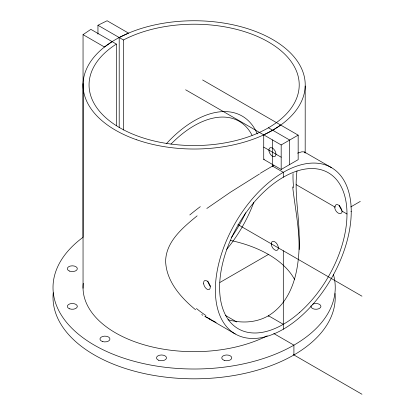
<?xml version="1.0" encoding="UTF-8"?>
<svg xmlns="http://www.w3.org/2000/svg" width="415" height="415" viewBox="0 0 415 415"><rect width="100%" height="100%" fill="white"/><g stroke="black" fill="none" stroke-linecap="round" stroke-linejoin="round"><path stroke-width="0.62" d="M83.047 288.249L83.057 83.711M305.181 152.974L305.207 85.993M227.985 319.747C237.095 322.222 246.832 322.839 256.065 320.645A69.284 56.404 67.6 0 0 268.448 315.753C295.366 299.122 299.905 264.35 299.148 235.289C298.95 213.824 294.23 192.358 297 170.907M197.141 215.831C183.098 227.436 165.953 241.4 165.626 261.279C166.291 281.292 180.919 297.705 195.615 309.792M333.364 274.274A141.116 81.47 0 0 1 159.153 366.471A141.116 81.47 0 0 1 83.047 237.297L83.047 34.642L90.875 29.356L116.371 44.078A105.083 60.673 0 0 0 168.547 143.73A105.083 60.673 0 0 0 296.056 70.114A105.083 60.673 0 0 0 123.447 39.99L97.95 25.268L97.95 34.134M206.815 208.475L230.46 192.202L259.463 174.004M280.716 125.071L272.686 130.237L263.733 134.875L263.733 159.391L281.178 169.46L298.162 159.656L298.162 135.14L202.624 79.981M112.117 41.619L104.476 47.014L83.047 34.642M185.64 89.79L281.178 144.944L298.162 135.14M272.686 164.288L272.686 166.192L273.568 165.684M219.929 282.454L268.79 254.245M350.753 206.924L360.293 201.415M97.95 25.268L107.106 20.75L128.536 33.122L119.198 37.537L119.198 127.535M263.733 159.391L264.314 159.116M297.576 153.151L301.876 151.791L304.195 151.9L331.336 167.561A96.078 55.47 -60 0 1 300.885 316.391A96.078 55.47 -60 0 1 217.678 268.355A96.078 55.47 -60 0 1 331.336 167.561M216.127 322.465L205.394 316.671M210.353 319.192L204.777 316.349M268.438 127.784L289.67 140.042L289.67 164.558M263.733 147.133L281.178 157.202M272.686 166.192L283.3 172.324L283.3 177.226M350.929 211.365L351.235 211.546M296.097 184.613L334.962 207.054M342.038 211.136L346.992 213.995M237.914 224.567L361.973 296.191M283.3 324.312L268.438 315.732L268.438 316.349M273.801 333.541L293.913 345.15L293.913 354.96M225.568 315.499L236.794 321.978M293.488 354.711L361.973 394.25M208.242 318.378L235.258 333.976M201.737 314.612L202.779 315.224M304.32 151.963L305.077 152.959M292.679 186.926C295.044 207.78 299.448 228.489 299.215 249.571M283.3 250.769L283.3 329.22M281.178 144.944L281.178 169.46M272.453 139.912L272.453 164.423M123.447 39.99L123.447 130.03M116.371 44.078L116.371 125.693M230.242 240.373A105.083 60.673 0 0 1 294.692 279.736M267.229 335.839A111.09 64.138 0 0 1 144.892 345.036A111.09 64.138 0 0 1 83.28 283.326M293.623 187.813A41.427 10.863 78.5 0 1 293.057 173.615M342.178 211.219A5.001 3.045 57.1 0 1 338.241 213.092A5.001 3.045 57.1 0 1 334.729 206.914M335.123 207.147A5.001 2.718 62.7 0 1 338.261 204.922A5.001 2.718 62.7 0 1 341.773 210.991M312.599 304.231A5.006 2.889 0 0 1 320.546 305.264A5.006 2.889 0 0 1 316.282 309.268A5.006 2.889 0 0 1 311.105 305.637M342.147 210.343A5.001 2.729 62.6 0 1 339.408 205.295M335.087 293.457A141.116 81.47 0 0 1 193.52 378.817A141.116 81.47 0 0 1 53.239 292.751M260.267 173.299A73.631 4.658 -32.5 0 1 273.822 165.326M210.69 286.345A5.001 2.718 62.7 0 1 207.858 280.939M205.965 315.55A125.755 110.037 -88.1 0 1 196.43 308.511M189.785 214.965A124.925 46.371 -28.9 0 1 200.289 206.665M166.311 143.782A96.078 55.47 -60 0 1 257.29 133.915M253.757 202.458A96.078 55.47 -60 0 1 226.689 249.342M171.022 144.093A90.076 52.005 -60 0 1 252.066 135.29M245.659 212.771A90.076 52.005 -60 0 1 231.202 237.691M136.774 139.814A111.09 64.138 0 0 0 305.201 86.102A111.09 64.138 0 0 0 140.42 28.744A111.09 64.138 0 0 0 136.774 139.814M299.786 312.293A90.076 52.005 -60 0 0 328.338 172.765A90.076 52.005 -60 0 0 221.776 267.255A90.076 52.005 -60 0 0 299.786 312.293M224.193 360.345A5.006 2.889 0 0 0 231.772 357.917A5.006 2.889 0 0 0 224.339 355.339A5.006 2.889 0 0 0 224.193 360.345M158.66 360.246A5.006 2.889 0 0 0 166.482 358.093A5.006 2.889 0 0 0 159.339 355.261A5.006 2.889 0 0 0 158.66 360.246M102.464 341.524A5.006 2.889 0 0 0 109.965 339.024A5.006 2.889 0 0 0 102.464 336.524A5.006 2.889 0 0 0 102.464 341.524M69.751 308.864A5.006 2.889 0 0 0 77.33 306.436A5.006 2.889 0 0 0 69.896 303.858A5.006 2.889 0 0 0 69.751 308.864M69.492 271.078A5.006 2.889 0 0 0 77.315 268.925A5.006 2.889 0 0 0 70.171 266.093A5.006 2.889 0 0 0 69.492 271.078M203.651 283.85A5.001 2.729 62.6 0 0 209.176 289.525A5.001 2.729 62.6 0 0 207.92 281.811A5.001 2.729 62.6 0 0 203.651 283.85M268.977 150.935A5.006 2.889 60 0 0 274.772 156.595A5.006 2.889 60 0 0 273.61 148.975A5.006 2.889 60 0 0 268.977 150.935M271.332 244.632A5.006 2.889 60 0 0 277.127 250.292A5.006 2.889 60 0 0 275.965 242.671A5.006 2.889 60 0 0 271.332 244.632"/></g></svg>
